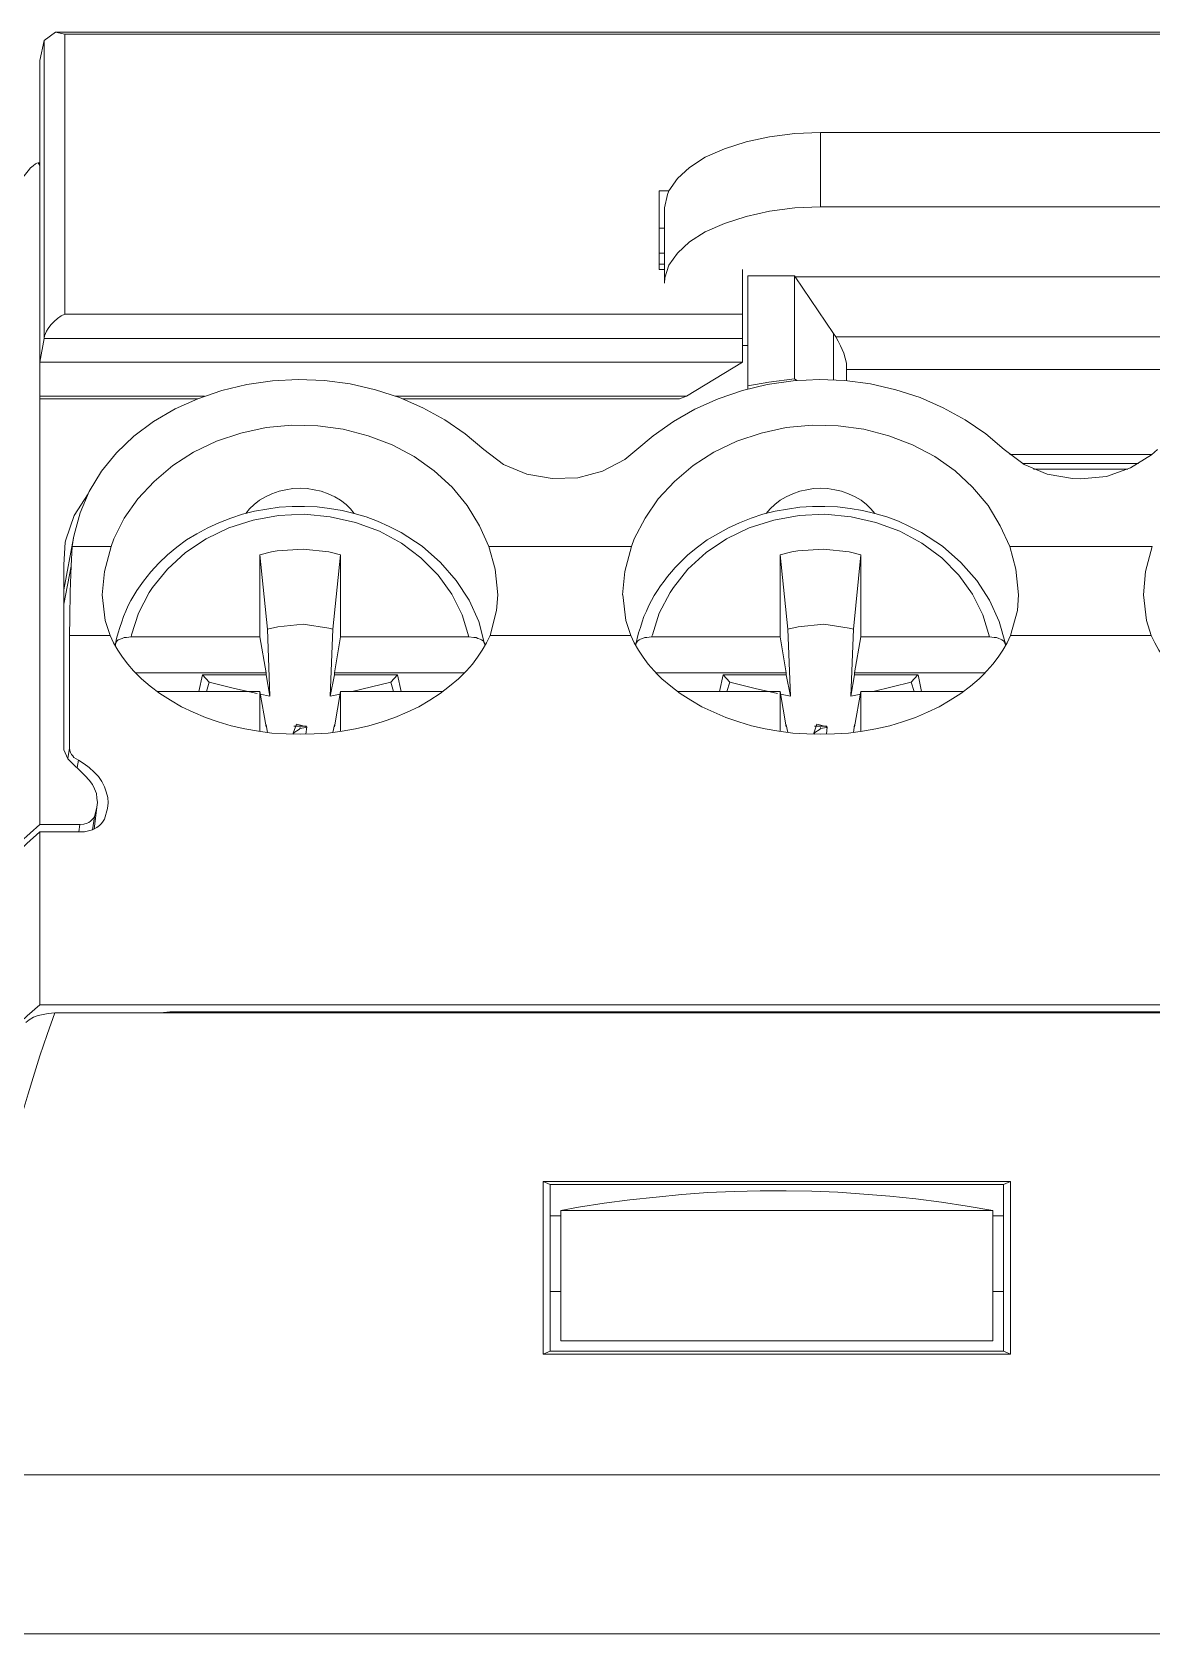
# Model space of a CAD drawing. Header units: inches. Extents: x 0.1 to 89.7, y 0.1 to 57.6.
# Drawn here: x 80.071 to 80.491, y 25.687 to 26.287 of the extents above; entities that cross this region are included whole.
import ezdxf
from ezdxf.enums import TextEntityAlignment as Align

# ---------------------------------------------------------------- set-up
doc = ezdxf.new("R2010")
doc.units = ezdxf.units.IN
doc.header["$MEASUREMENT"] = 0
doc.layers.add('OBJECT', color=140, linetype='Continuous')
doc.layers.add('PSYMS', color=7, linetype='Continuous')
doc.styles.add('WD', font='romans.shx', dxfattribs={"height": 0.185})

# ---------------------------------------------------------------- blocks, each defined once
blk = doc.blocks.new('AB_ 440R_D22S2')
at = {"layer": 'OBJECT', "color": 7, "lineweight": 9}
for points in [[(0.05342, 4.68032), (0.04911, 4.67712)], [(0.82731, 4.68032), (0.05342, 4.68032)], [(0.0569, 4.67949), (0.05342, 4.68032)], [(0.82382, 4.67949), (0.0569, 4.67949)], [(0.0569, 4.57389), (0.0569, 4.67949)], [(0.04911, 4.67712), (0.04746, 4.66953)], [(0.04911, 4.56472), (0.04911, 4.67712)], [(0.04746, 4.55573), (0.04746, 4.66949)], [(0.34212, 4.64246), (0.3324, 4.64205), (0.32281, 4.64077), (0.31398, 4.63889), (0.3058, 4.63626), (0.29856, 4.63306), (0.29264, 4.62915), (0.28806, 4.62502), (0.28486, 4.62043), (0.28428, 4.61904)], [(0.53847, 4.64246), (0.34212, 4.64246)], [(0.34212, 4.64246), (0.34212, 4.61434)], [(0.04692, 4.631), (0.04639, 4.63085), (0.04581, 4.63054), (0.04496, 4.62987), (0.044, 4.62904), (0.04304, 4.62791), (0.04107, 4.62543), (0.03915, 4.6225), (0.03722, 4.61934), (0.03541, 4.61588), (0.03387, 4.61254)], [(0.04692, 4.631), (0.04746, 4.631)], [(0.04746, 4.63002), (0.04692, 4.631)], [(0.04746, 4.63002), (0.04746, 4.62667)], [(0.04746, 4.62667), (0.04746, 4.40758)], [(0.28123, 4.62043), (0.28486, 4.62043)], [(0.28123, 4.62043), (0.28123, 4.59077)], [(0.28428, 4.61904), (0.28321, 4.61393)], [(0.34212, 4.61434), (0.3324, 4.61393), (0.32281, 4.61269), (0.31398, 4.61073), (0.3058, 4.6081), (0.29856, 4.60491), (0.29264, 4.60118), (0.28806, 4.5969), (0.28486, 4.59231), (0.28332, 4.58761), (0.28321, 4.58551)], [(0.28321, 4.61393), (0.28321, 4.58551)], [(0.53847, 4.61434), (0.34212, 4.61434)], [(0.28123, 4.6063), (0.28321, 4.6063)], [(0.28123, 4.5969), (0.28321, 4.5969)], [(0.28321, 4.59077), (0.28123, 4.59077)], [(0.28125, 4.59273), (0.28321, 4.59273)], [(0.31259, 4.57389), (0.31259, 4.59077)], [(0.31465, 4.58829), (0.31465, 4.54686)], [(0.31465, 4.58829), (0.33225, 4.58829)], [(0.33225, 4.58829), (0.33253, 4.58799)], [(0.33225, 4.54949), (0.33225, 4.58829)], [(0.33253, 4.58799), (0.54805, 4.58799)], [(0.33253, 4.58799), (0.34693, 4.56652)], [(0.0569, 4.57389), (0.05551, 4.57318), (0.05411, 4.5722), (0.05289, 4.57111), (0.05161, 4.56987), (0.05066, 4.56848), (0.05007, 4.5675), (0.0497, 4.56652), (0.04927, 4.5657), (0.04911, 4.56472)], [(0.31259, 4.57389), (0.0569, 4.57389)], [(0.31259, 4.56472), (0.31259, 4.57389)], [(0.04911, 4.56472), (0.04746, 4.55573)], [(0.31259, 4.56472), (0.04911, 4.56472)], [(0.31259, 4.56472), (0.31259, 4.55573)], [(0.34693, 4.54908), (0.34693, 4.56652)], [(0.34781, 4.56525), (0.34693, 4.56652)], [(0.34781, 4.56525), (0.53277, 4.56525)], [(0.35193, 4.55393), (0.35182, 4.55543), (0.35135, 4.55724), (0.35084, 4.55919), (0.35027, 4.56055), (0.34962, 4.56197), (0.34873, 4.56363), (0.34781, 4.56525)], [(0.31259, 4.56205), (0.31465, 4.56205)], [(0.04746, 4.55573), (0.31259, 4.55573)], [(0.04746, 4.54295), (0.04746, 4.55573)], [(0.31259, 4.55573), (0.29152, 4.54295)], [(0.35193, 4.54878), (0.35193, 4.55393)], [(0.35193, 4.55295), (0.52877, 4.55295)], [(0.215, 4.52273), (0.20795, 4.5287), (0.20033, 4.53397), (0.19201, 4.53852), (0.18327, 4.54243), (0.17415, 4.54532), (0.16456, 4.54754), (0.1549, 4.54878), (0.14502, 4.54919), (0.13535, 4.54867), (0.12564, 4.54728), (0.11622, 4.54506), (0.10708, 4.54197), (0.09859, 4.53814)], [(0.4114, 4.52273), (0.40443, 4.5287), (0.39668, 4.53397), (0.38837, 4.53852), (0.37967, 4.54243), (0.37052, 4.54532), (0.36093, 4.54754), (0.35127, 4.54878), (0.34157, 4.54919), (0.3317, 4.54867), (0.322, 4.54728), (0.31259, 4.54506), (0.30341, 4.54197), (0.29471, 4.53799), (0.28655, 4.5334), (0.2789, 4.52799), (0.27278, 4.52273)], [(0.33225, 4.54949), (0.32255, 4.54822), (0.31465, 4.54686)], [(0.31465, 4.54686), (0.31465, 4.54562)], [(0.33309, 4.54878), (0.33225, 4.54949)], [(0.10966, 4.54295), (0.04746, 4.54295)], [(0.04746, 4.54295), (0.04746, 4.54186)], [(0.10693, 4.54186), (0.04746, 4.54186)], [(0.29152, 4.54295), (0.18161, 4.54295)], [(0.28887, 4.54186), (0.18439, 4.54186)], [(0.28887, 4.54186), (0.29152, 4.54295)], [(0.09859, 4.53814), (0.09043, 4.5334), (0.08295, 4.52788), (0.07645, 4.52149), (0.07075, 4.51457), (0.06616, 4.50694), (0.0627, 4.49889), (0.06051, 4.49059), (0.06024, 4.48949)], [(0.21695, 4.48615), (0.21345, 4.49404), (0.20875, 4.50168), (0.2031, 4.50859), (0.19629, 4.51468), (0.1887, 4.5201), (0.18039, 4.52453), (0.17139, 4.52799), (0.16195, 4.53051), (0.1524, 4.53175), (0.14255, 4.53201), (0.13285, 4.53107), (0.12331, 4.52897), (0.11413, 4.52592), (0.10554, 4.52175), (0.09763, 4.51679), (0.09058, 4.51077), (0.08449, 4.50416), (0.07934, 4.49683), (0.07545, 4.48904), (0.07438, 4.48615)], [(0.41347, 4.48615), (0.40986, 4.49404), (0.40527, 4.50168), (0.39946, 4.50859), (0.39285, 4.51468), (0.38518, 4.5201), (0.37676, 4.52453), (0.36785, 4.52799), (0.35843, 4.53051), (0.34873, 4.53175), (0.3389, 4.53201), (0.32917, 4.53107), (0.31962, 4.52897), (0.3105, 4.52592), (0.30187, 4.52175), (0.29398, 4.51679), (0.28695, 4.51077), (0.28082, 4.50416), (0.2759, 4.49683), (0.27182, 4.48904), (0.27073, 4.48615)], [(0.215, 4.52273), (0.22249, 4.51716), (0.2312, 4.51344), (0.24078, 4.51179), (0.25048, 4.51205), (0.25981, 4.51457), (0.26823, 4.51901), (0.27278, 4.52273)], [(0.4114, 4.52273), (0.41886, 4.51716), (0.4276, 4.51344), (0.43715, 4.51179), (0.44035, 4.51167)], [(0.44035, 4.51167), (0.44993, 4.51261), (0.45905, 4.51581), (0.46694, 4.52081), (0.46918, 4.52273)], [(0.41349, 4.52092), (0.46706, 4.52092)], [(0.41849, 4.51746), (0.4621, 4.51746)], [(0.42249, 4.5154), (0.45809, 4.5154)], [(0.06579, 4.50611), (0.06051, 4.49788), (0.05731, 4.48867), (0.05701, 4.48784)], [(0.12518, 4.49863), (0.12661, 4.50043), (0.12838, 4.50209), (0.13034, 4.50363), (0.13268, 4.50498), (0.13503, 4.50611), (0.13785, 4.50709), (0.14032, 4.50761), (0.14293, 4.50807), (0.14575, 4.50818)], [(0.16611, 4.49863), (0.16471, 4.50043), (0.16306, 4.50209), (0.16099, 4.50363), (0.15876, 4.50498), (0.15626, 4.50611), (0.15362, 4.50709), (0.15097, 4.50761), (0.14836, 4.50807), (0.14575, 4.50818)], [(0.32159, 4.49863), (0.32309, 4.50043), (0.32479, 4.50209), (0.32685, 4.50363), (0.32905, 4.50498), (0.33159, 4.50611), (0.33422, 4.50709), (0.33687, 4.50761), (0.33948, 4.50807), (0.3421, 4.50818)], [(0.36259, 4.49863), (0.36108, 4.50043), (0.35939, 4.50209), (0.35747, 4.50363), (0.35512, 4.50498), (0.35266, 4.50611), (0.34999, 4.50709), (0.34749, 4.50761), (0.34477, 4.50807), (0.3421, 4.50818)], [(0.17926, 4.49378), (0.17496, 4.4957), (0.17069, 4.49739), (0.16611, 4.49863), (0.16152, 4.49972), (0.15682, 4.50055), (0.15214, 4.50111), (0.1474, 4.50122), (0.1427, 4.50122), (0.13785, 4.501), (0.13312, 4.50028), (0.12853, 4.49946), (0.12394, 4.49837), (0.11953, 4.49683), (0.11509, 4.49513), (0.1109, 4.49318), (0.10678, 4.491), (0.10289, 4.48867), (0.09915, 4.48589), (0.09569, 4.4831), (0.09235, 4.47991), (0.09084, 4.47825), (0.08934, 4.4766), (0.08797, 4.47491), (0.08658, 4.4731), (0.0853, 4.47134), (0.08408, 4.46953), (0.08295, 4.46773), (0.08184, 4.46577), (0.08084, 4.46386), (0.0799, 4.46175), (0.07906, 4.45983), (0.07838, 4.45777), (0.07769, 4.45566), (0.07703, 4.45359), (0.07645, 4.45153), (0.07603, 4.44942)], [(0.20934, 4.45205), (0.20687, 4.4604), (0.20295, 4.46814), (0.19781, 4.47536), (0.19131, 4.48186), (0.184, 4.48739), (0.17565, 4.49198), (0.16665, 4.49528), (0.1571, 4.49739), (0.1474, 4.49837), (0.13753, 4.49788), (0.12799, 4.49611), (0.11883, 4.49318), (0.11024, 4.48904), (0.10252, 4.48393), (0.09569, 4.47769), (0.09, 4.47077), (0.08876, 4.46882)], [(0.37563, 4.49378), (0.37148, 4.4957), (0.36706, 4.49739), (0.36251, 4.49863), (0.35789, 4.49972), (0.3533, 4.50055), (0.34845, 4.50111), (0.34375, 4.50122), (0.33903, 4.50122), (0.33433, 4.501), (0.32964, 4.50028), (0.3249, 4.49946), (0.32035, 4.49837), (0.31593, 4.49683), (0.31146, 4.49513), (0.30731, 4.49318), (0.3033, 4.491), (0.29926, 4.48867), (0.29563, 4.48589), (0.29206, 4.4831), (0.28887, 4.47991), (0.28721, 4.47825), (0.28582, 4.4766), (0.28428, 4.47491), (0.28306, 4.4731), (0.28167, 4.47134), (0.2806, 4.46953), (0.27932, 4.46773), (0.27836, 4.46577), (0.27725, 4.46386), (0.27638, 4.46175), (0.27543, 4.45983), (0.27473, 4.45777), (0.27409, 4.45566), (0.27336, 4.45359), (0.27293, 4.45153), (0.27238, 4.44942)], [(0.40586, 4.45205), (0.40336, 4.4604), (0.39946, 4.46814), (0.39422, 4.47536), (0.38783, 4.48186), (0.38033, 4.48739), (0.37206, 4.49198), (0.363, 4.49528), (0.35362, 4.49739), (0.34375, 4.49837), (0.33405, 4.49788), (0.32447, 4.49611), (0.3152, 4.49318), (0.30661, 4.48904), (0.29887, 4.48393), (0.29206, 4.47769), (0.28655, 4.47077), (0.28529, 4.46882)], [(0.21526, 4.44942), (0.21312, 4.45784), (0.20949, 4.46589), (0.20464, 4.4734), (0.19868, 4.48017), (0.19174, 4.4863), (0.18385, 4.49141), (0.17926, 4.49378)], [(0.41181, 4.44942), (0.40943, 4.45784), (0.40586, 4.46589), (0.40101, 4.4734), (0.39503, 4.48017), (0.38811, 4.4863), (0.38022, 4.49141), (0.37563, 4.49378)], [(0.06024, 4.48949), (0.05661, 4.4698)], [(0.05701, 4.48784), (0.05661, 4.47923)], [(0.05966, 4.48615), (0.05928, 4.47893)], [(0.06024, 4.48949), (0.05966, 4.48615)], [(0.07438, 4.48615), (0.05966, 4.48615)], [(0.07438, 4.48615), (0.07186, 4.47671), (0.07101, 4.46799)], [(0.22026, 4.46799), (0.2193, 4.47769), (0.21695, 4.48615)], [(0.27073, 4.48615), (0.21695, 4.48615)], [(0.27073, 4.48615), (0.26823, 4.47671), (0.26738, 4.46799)], [(0.46721, 4.48615), (0.41347, 4.48615)], [(0.4168, 4.46799), (0.41578, 4.47769), (0.41347, 4.48615)], [(0.46721, 4.48615), (0.46475, 4.47671), (0.4639, 4.46799)], [(0.13488, 4.48419), (0.13045, 4.4831)], [(0.13045, 4.4831), (0.13045, 4.45205)], [(0.13338, 4.45498), (0.13045, 4.4831)], [(0.15652, 4.48419), (0.14686, 4.48513), (0.13701, 4.48449), (0.13488, 4.48419)], [(0.16099, 4.4831), (0.15652, 4.48419)], [(0.15806, 4.45498), (0.16099, 4.4831)], [(0.16099, 4.4831), (0.16099, 4.45205)], [(0.33129, 4.48419), (0.32685, 4.4831)], [(0.32685, 4.4831), (0.32685, 4.45205)], [(0.32975, 4.45498), (0.32685, 4.4831)], [(0.35292, 4.48419), (0.34323, 4.48513), (0.33353, 4.48449), (0.33129, 4.48419)], [(0.35734, 4.4831), (0.35292, 4.48419)], [(0.35447, 4.45498), (0.35734, 4.4831)], [(0.35734, 4.4831), (0.35734, 4.45205)], [(0.05661, 4.47923), (0.05661, 4.4095)], [(0.05928, 4.47882), (0.05661, 4.46438)], [(0.05928, 4.47893), (0.05896, 4.46912), (0.05881, 4.45927), (0.0587, 4.45262)], [(0.05928, 4.47882), (0.05928, 4.47893)], [(0.07101, 4.46799), (0.07214, 4.45829), (0.07406, 4.45262)], [(0.08876, 4.46882), (0.08477, 4.46104), (0.0821, 4.45288), (0.08195, 4.45205)], [(0.21738, 4.45262), (0.21984, 4.46205), (0.22026, 4.46799)], [(0.26753, 4.46799), (0.26866, 4.45829), (0.27046, 4.45262)], [(0.28529, 4.46882), (0.28123, 4.46104), (0.27862, 4.45288), (0.27836, 4.45205)], [(0.41379, 4.45262), (0.41636, 4.46205), (0.4168, 4.46799)], [(0.4639, 4.46799), (0.46507, 4.45829), (0.46683, 4.45262)], [(0.15652, 4.45536), (0.14686, 4.4569), (0.13727, 4.45592), (0.13338, 4.45498)], [(0.15806, 4.45498), (0.15652, 4.45536)], [(0.35292, 4.45536), (0.34334, 4.4569), (0.33368, 4.45592), (0.32975, 4.45498)], [(0.35447, 4.45498), (0.35292, 4.45536)], [(0.0587, 4.45262), (0.0587, 4.41006)], [(0.07406, 4.45262), (0.0587, 4.45262)], [(0.14575, 4.41532), (0.14047, 4.41547), (0.13503, 4.41574), (0.12996, 4.41645), (0.12479, 4.41743), (0.11968, 4.41852), (0.11483, 4.42002), (0.10998, 4.42171), (0.10539, 4.42367), (0.10097, 4.4257), (0.09682, 4.42822), (0.09282, 4.43074), (0.08919, 4.43348), (0.08588, 4.43626), (0.08434, 4.43777), (0.0828, 4.43931), (0.08071, 4.44183), (0.07864, 4.44446), (0.07688, 4.44709), (0.07534, 4.4498), (0.07406, 4.45262)], [(0.08195, 4.45205), (0.08019, 4.4519), (0.07934, 4.45179), (0.07853, 4.45153), (0.07784, 4.45122), (0.0771, 4.45096), (0.07673, 4.45055), (0.07629, 4.4501), (0.07614, 4.44972), (0.07603, 4.44927)], [(0.07603, 4.44927), (0.07603, 4.44874)], [(0.08195, 4.45205), (0.13045, 4.45205)], [(0.13284, 4.43856), (0.13045, 4.45205)], [(0.13338, 4.45498), (0.13423, 4.42976)], [(0.14575, 4.41532), (0.15097, 4.41547), (0.15626, 4.41574), (0.16152, 4.41645), (0.16665, 4.41743), (0.17165, 4.41852), (0.17661, 4.42002), (0.18146, 4.42171), (0.18609, 4.42367), (0.19047, 4.4257), (0.19462, 4.42822), (0.19851, 4.43074), (0.20214, 4.43348), (0.20545, 4.43626), (0.20699, 4.43777), (0.20853, 4.43931), (0.21073, 4.44183), (0.21265, 4.44446), (0.21445, 4.44709), (0.21599, 4.4498), (0.21738, 4.45262)], [(0.1571, 4.42976), (0.15806, 4.45498)], [(0.15864, 4.43856), (0.16099, 4.45205)], [(0.16099, 4.45205), (0.20934, 4.45205)], [(0.20934, 4.45205), (0.21129, 4.4519), (0.2121, 4.45179), (0.2128, 4.45153), (0.2136, 4.45122), (0.21419, 4.45096), (0.21477, 4.45055), (0.215, 4.4501), (0.21526, 4.44972), (0.21541, 4.44927)], [(0.21541, 4.44927), (0.21541, 4.44874)], [(0.27046, 4.45262), (0.21738, 4.45262)], [(0.3421, 4.41532), (0.33687, 4.41547), (0.33159, 4.41574), (0.32629, 4.41645), (0.32116, 4.41743), (0.31605, 4.41852), (0.3112, 4.42002), (0.30635, 4.42171), (0.30176, 4.42367), (0.29734, 4.4257), (0.29317, 4.42822), (0.28913, 4.43074), (0.28556, 4.43348), (0.28225, 4.43626), (0.28071, 4.43777), (0.27932, 4.43931), (0.27708, 4.44183), (0.27516, 4.44446), (0.27336, 4.44709), (0.27182, 4.4498), (0.27046, 4.45262)], [(0.27836, 4.45205), (0.27655, 4.4519), (0.27575, 4.45179), (0.2749, 4.45153), (0.2742, 4.45122), (0.27362, 4.45096), (0.27308, 4.45055), (0.27278, 4.4501), (0.27255, 4.44972), (0.27238, 4.44927)], [(0.27238, 4.44927), (0.27238, 4.44874)], [(0.27836, 4.45205), (0.32685, 4.45205)], [(0.32917, 4.43856), (0.32685, 4.45205)], [(0.32975, 4.45498), (0.33071, 4.42976)], [(0.3421, 4.41532), (0.34738, 4.41547), (0.35266, 4.41574), (0.35789, 4.41645), (0.363, 4.41743), (0.36817, 4.41852), (0.37302, 4.42002), (0.37787, 4.42171), (0.38242, 4.42367), (0.38683, 4.4257), (0.39103, 4.42822), (0.39503, 4.43074), (0.39866, 4.43348), (0.40196, 4.43626), (0.40347, 4.43777), (0.40486, 4.43931), (0.40708, 4.44183), (0.40916, 4.44446), (0.41082, 4.44709), (0.41247, 4.4498), (0.41379, 4.45262)], [(0.35347, 4.42976), (0.35447, 4.45498)], [(0.35495, 4.43856), (0.35734, 4.45205)], [(0.35734, 4.45205), (0.40586, 4.45205)], [(0.40586, 4.45205), (0.40762, 4.4519), (0.40851, 4.45179), (0.40931, 4.45153), (0.41001, 4.45122), (0.41055, 4.45096), (0.41108, 4.45055), (0.41151, 4.4501), (0.41166, 4.44972), (0.41181, 4.44927)], [(0.41181, 4.44927), (0.41181, 4.44874)], [(0.46683, 4.45262), (0.41379, 4.45262)], [(0.53847, 4.41532), (0.5332, 4.41547), (0.52792, 4.41574), (0.5227, 4.41645), (0.51756, 4.41743), (0.51256, 4.41852), (0.50756, 4.42002), (0.50287, 4.42171), (0.49813, 4.42367), (0.49369, 4.4257), (0.48954, 4.42822), (0.48565, 4.43074), (0.48208, 4.43348), (0.47873, 4.43626), (0.47723, 4.43777), (0.47569, 4.43931), (0.47345, 4.44183), (0.47157, 4.44446), (0.46976, 4.44709), (0.46822, 4.4498), (0.46683, 4.45262)], [(0.08349, 4.43856), (0.13284, 4.43856)], [(0.10891, 4.43777), (0.10748, 4.43153)], [(0.10891, 4.43777), (0.13284, 4.43777)], [(0.11137, 4.43502), (0.10891, 4.43777)], [(0.13284, 4.43777), (0.13284, 4.43856)], [(0.13423, 4.42976), (0.13284, 4.43777)], [(0.1571, 4.42976), (0.15864, 4.43777)], [(0.15864, 4.43777), (0.15864, 4.43856)], [(0.15864, 4.43856), (0.2078, 4.43856)], [(0.15864, 4.43777), (0.18246, 4.43777)], [(0.17992, 4.43502), (0.18246, 4.43777)], [(0.18385, 4.43153), (0.18246, 4.43777)], [(0.27986, 4.43856), (0.32917, 4.43856)], [(0.30535, 4.43777), (0.304, 4.43153)], [(0.30535, 4.43777), (0.32917, 4.43777)], [(0.30789, 4.43502), (0.30535, 4.43777)], [(0.32917, 4.43777), (0.32917, 4.43856)], [(0.33071, 4.42976), (0.32917, 4.43777)], [(0.35347, 4.42976), (0.35495, 4.43777)], [(0.35495, 4.43777), (0.35495, 4.43856)], [(0.35495, 4.43856), (0.40431, 4.43856)], [(0.35495, 4.43777), (0.37879, 4.43777)], [(0.37633, 4.43502), (0.37879, 4.43777)], [(0.38022, 4.43153), (0.37894, 4.43777)], [(0.13045, 4.43153), (0.09165, 4.43153)], [(0.11137, 4.43502), (0.11041, 4.43141)], [(0.11137, 4.43502), (0.12092, 4.43265), (0.12953, 4.43074)], [(0.13045, 4.43153), (0.13045, 4.41645)], [(0.13284, 4.41811), (0.13045, 4.43153)], [(0.15864, 4.41811), (0.16099, 4.43153)], [(0.16099, 4.43153), (0.16099, 4.41645)], [(0.19964, 4.43153), (0.16099, 4.43153)], [(0.16541, 4.43141), (0.17992, 4.43502)], [(0.18092, 4.43141), (0.17992, 4.43502)], [(0.32685, 4.43153), (0.28821, 4.43153)], [(0.30789, 4.43502), (0.30676, 4.43141)], [(0.30789, 4.43502), (0.31744, 4.43265), (0.32586, 4.43074)], [(0.32685, 4.43153), (0.32685, 4.41645)], [(0.32917, 4.41811), (0.32685, 4.43153)], [(0.35495, 4.41811), (0.35734, 4.43153)], [(0.35734, 4.43153), (0.35734, 4.41645)], [(0.39604, 4.43153), (0.35734, 4.43153)], [(0.36193, 4.43141), (0.37633, 4.43502)], [(0.37744, 4.43141), (0.37633, 4.43502)], [(0.13423, 4.42976), (0.13062, 4.43044)], [(0.1571, 4.42976), (0.16082, 4.43044)], [(0.33071, 4.42976), (0.32702, 4.43044)], [(0.35347, 4.42976), (0.35723, 4.43044)], [(0.13284, 4.41811), (0.13284, 4.41893)], [(0.13338, 4.41604), (0.13284, 4.41893)], [(0.14821, 4.41811), (0.14436, 4.41908), (0.14308, 4.41574)], [(0.15806, 4.41604), (0.15864, 4.41893)], [(0.15864, 4.41811), (0.15864, 4.41893)], [(0.32917, 4.41811), (0.32917, 4.41893)], [(0.32975, 4.41604), (0.32917, 4.41893)], [(0.34462, 4.41811), (0.34069, 4.41908), (0.3396, 4.41574)], [(0.35447, 4.41604), (0.35495, 4.41893)], [(0.35495, 4.41811), (0.35495, 4.41893)], [(0.14308, 4.41574), (0.14543, 4.41728), (0.14575, 4.41784)], [(0.14308, 4.41574), (0.14351, 4.41532)], [(0.14575, 4.41837), (0.1434, 4.41837)], [(0.14808, 4.41837), (0.14575, 4.41837)], [(0.14575, 4.41754), (0.14778, 4.41784), (0.14821, 4.41811)], [(0.14575, 4.41784), (0.14575, 4.41754)], [(0.14793, 4.41532), (0.14821, 4.41811)], [(0.3396, 4.41574), (0.34195, 4.41728), (0.3421, 4.41784)], [(0.3396, 4.41574), (0.33988, 4.41532)], [(0.3421, 4.41837), (0.33977, 4.41837)], [(0.34445, 4.41837), (0.3421, 4.41837)], [(0.3421, 4.41754), (0.34433, 4.41784), (0.34462, 4.41811)], [(0.3421, 4.41784), (0.3421, 4.41754)], [(0.34433, 4.41532), (0.34462, 4.41811)], [(0.04746, 4.40758), (0.04746, 4.38123)], [(0.05661, 4.4095), (0.05812, 4.40604)], [(0.0587, 4.41006), (0.05812, 4.40619)], [(0.0587, 4.41006), (0.05881, 4.40923), (0.05913, 4.40841), (0.05951, 4.40773), (0.05994, 4.40717), (0.06036, 4.40656), (0.06116, 4.40604), (0.06205, 4.40551)], [(0.05812, 4.40604), (0.06462, 4.39968)], [(0.06205, 4.40551), (0.0616, 4.40273)], [(0.07299, 4.38732), (0.07325, 4.38942), (0.0731, 4.39149), (0.07255, 4.39356), (0.07186, 4.39551), (0.07086, 4.39747), (0.06964, 4.39942), (0.06799, 4.40108), (0.06616, 4.40273), (0.06421, 4.40423), (0.06205, 4.40551)], [(0.06906, 4.38777), (0.06921, 4.38957), (0.06906, 4.39123), (0.06883, 4.39303), (0.06814, 4.39468), (0.06733, 4.39634), (0.06616, 4.39799), (0.06462, 4.39968)], [(0.06259, 4.38123), (0.0641, 4.38138), (0.06536, 4.38179), (0.06601, 4.38209), (0.0666, 4.3825), (0.0674, 4.38333), (0.06782, 4.38375), (0.06814, 4.38416)], [(0.0627, 4.37848), (0.06436, 4.37848), (0.06586, 4.3789), (0.0674, 4.37927), (0.06829, 4.37972), (0.06906, 4.38014), (0.07005, 4.38085), (0.07075, 4.38168), (0.07145, 4.3825), (0.07186, 4.38333)], [(0.06814, 4.38416), (0.06733, 4.37927)], [(0.06799, 4.37957), (0.06906, 4.38777)], [(0.06814, 4.38416), (0.06906, 4.38777)], [(0.07186, 4.38333), (0.07299, 4.38732)], [(0.04746, 4.37848), (0.04261, 4.37416), (0.03818, 4.36987), (0.03387, 4.36559), (0.02987, 4.36115), (0.02598, 4.35657), (0.02248, 4.35213), (0.01932, 4.34743), (0.01628, 4.34288), (0.01366, 4.33814), (0.01116, 4.33341), (0.00897, 4.3286), (0.00716, 4.32371), (0.00547, 4.3189), (0.00534, 4.31818)], [(0.04746, 4.38123), (0.04015, 4.37472), (0.03761, 4.37239)], [(0.04746, 4.38123), (0.06259, 4.38123)], [(0.04746, 4.37848), (0.04746, 4.31318)], [(0.0627, 4.37848), (0.04746, 4.37848)], [(0.06259, 4.38123), (0.06216, 4.37848)], [(0.04746, 4.31318), (0.04276, 4.30905), (0.03818, 4.30476), (0.03387, 4.30033), (0.02987, 4.29589), (0.02613, 4.29145), (0.02263, 4.28687), (0.01947, 4.28228), (0.01654, 4.27773), (0.01408, 4.27303), (0.01169, 4.2683), (0.00966, 4.2636), (0.00786, 4.25875), (0.00647, 4.25431)], [(0.05312, 4.31021), (0.05024, 4.30198), (0.04746, 4.29393), (0.04496, 4.28578), (0.04304, 4.27969), (0.04122, 4.27341), (0.03791, 4.26108), (0.03487, 4.24875), (0.0321, 4.23627), (0.0296, 4.22379), (0.0278, 4.21401), (0.02626, 4.20431), (0.02475, 4.19446), (0.0238, 4.1871), (0.02278, 4.17973), (0.02128, 4.16507), (0.01991, 4.15048), (0.01895, 4.13582)], [(0.0422, 4.30657), (0.04346, 4.30751), (0.04511, 4.30852), (0.04692, 4.3092), (0.04874, 4.30961), (0.05066, 4.31002), (0.05312, 4.31021)], [(0.83306, 4.31318), (0.04746, 4.31318)], [(0.8278, 4.31021), (0.05312, 4.31021)], [(0.0965, 4.31055), (0.09308, 4.31018)], [(0.78408, 4.31055), (0.0965, 4.31055)], [(0.0965, 4.31055), (0.0965, 4.31018)], [(0.23744, 4.18142), (0.23744, 4.24657)], [(0.41379, 4.24657), (0.23744, 4.24657)], [(0.24009, 4.24544), (0.23744, 4.24657)], [(0.24009, 4.24544), (0.24009, 4.2336)], [(0.24009, 4.24544), (0.41108, 4.24544)], [(0.41108, 4.24544), (0.41379, 4.24657)], [(0.41108, 4.24544), (0.41108, 4.2336)], [(0.41379, 4.18142), (0.41379, 4.24657)], [(0.40708, 4.23559), (0.39738, 4.23724), (0.38768, 4.23879), (0.37798, 4.24003), (0.36828, 4.241), (0.35843, 4.24183), (0.3486, 4.24251), (0.33875, 4.24296), (0.32905, 4.24307), (0.31924, 4.24307), (0.30943, 4.24281), (0.29956, 4.24239), (0.28971, 4.24168), (0.28001, 4.2407), (0.27016, 4.23961), (0.26045, 4.23837), (0.25075, 4.23683), (0.24409, 4.23559)], [(0.24009, 4.2336), (0.24009, 4.18251)], [(0.24009, 4.2336), (0.24409, 4.2336)], [(0.40708, 4.23559), (0.24409, 4.23559)], [(0.24409, 4.23559), (0.24409, 4.18642)], [(0.40708, 4.23559), (0.40708, 4.18642)], [(0.40708, 4.2336), (0.41108, 4.2336)], [(0.41108, 4.2336), (0.41108, 4.18251)], [(0.24009, 4.2051), (0.24409, 4.2051)], [(0.40708, 4.2051), (0.41108, 4.2051)], [(0.40708, 4.18642), (0.24409, 4.18642)], [(0.24009, 4.18251), (0.23744, 4.18142)], [(0.41379, 4.18142), (0.23744, 4.18142)], [(0.24009, 4.18251), (0.41108, 4.18251)], [(0.41108, 4.18251), (0.41379, 4.18142)], [(0.86205, 4.13582), (0.01895, 4.13582)], [(0.8669, 4.07582), (0.0141, 4.07582)]]:
    blk.add_lwpolyline(points, dxfattribs=at)
at = {"style": 'WD', "width": 0.7}
for tag, p in [('INST', (1.25, 5.2946)), ('LOC', (1.25, 5.125)), ('DESC1', (1.25, 4.96875)), ('DESC2', (1.25, 4.8125)), ('DESC3', (1.25, 4.66457)), ('XREF', (1.25, 4.09375))]:
    blk.add_attdef(tag, text='', height=0.125, dxfattribs=at).set_placement(p, align=Align.CENTER)
at = {"style": 'WD'}
blk.add_attdef('TAG1', text='', height=0.125, dxfattribs=at).set_placement((1.25, 4.5), align=Align.CENTER)
at = {"style": 'WD', "flags": 9}
blk.add_attdef('FAMILY', (1.45469, 4.46484), '', height=0.01, dxfattribs=at)
for tag, p in [('CAT', (1.47974, 4.42067)), ('MFG', (1.4778, 4.40123)), ('ASSYCODE', (1.47997, 4.38386))]:
    blk.add_attdef(tag, text='', height=0.01, dxfattribs=at).set_placement(p, align=Align.CENTER)

msp = doc.modelspace()

# ---------------------------------------------------------------- block references
at = {"layer": 'PSYMS', "xscale": 0.9935880310615606, "yscale": 0.9935880310615606, "zscale": 0.9935880310615606}
msp.add_blockref('AB_ 440R_D22S2', (80.02677, 21.63692), dxfattribs=at)

doc.saveas('drawing.dxf')
